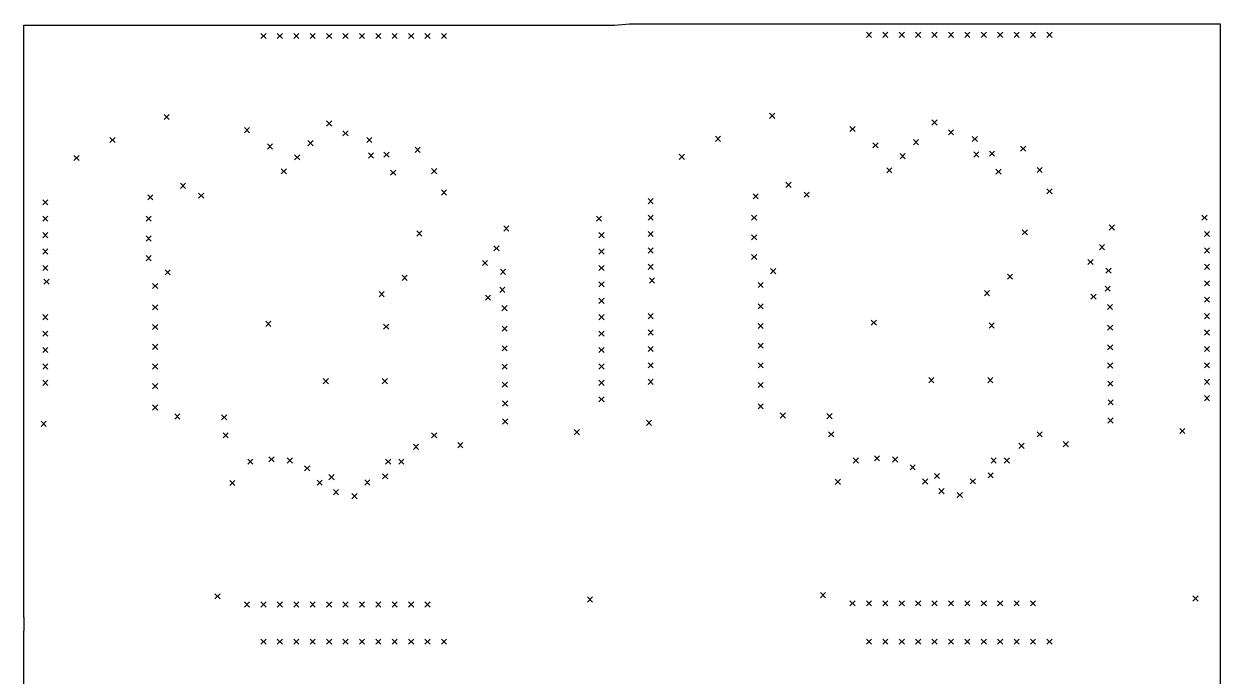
# Model space of a CAD drawing. Extents: x 3.71 to 7.38, y -5.34 to -1.36.
# Drawn here: x 3.73 to 7.375, y -3.349 to -1.362 of the extents above; entities that cross this region are included whole.
import ezdxf

# ---------------------------------------------------------------- set-up
doc = ezdxf.new("R2010")
doc.units = 0
doc.header["$MEASUREMENT"] = 0
doc.layers.add('BLACK', color=7, linetype='CONTINUOUS')

msp = doc.modelspace()

# ---------------------------------------------------------------- linework, layer by layer
at = {"layer": 'BLACK', "linetype": 'CONTINUOUS'}
for p, q in [((3.73, -3.1708), (3.73, -1.3658)), ((3.73, -1.3658), (5.53, -1.3658)), ((5.53, -1.3658), (5.575, -1.36244)), ((5.575, -1.36244), (7.375, -1.36244)), ((7.375, -1.36244), (7.375, -3.16744)), ((4.45213, -1.39137), (4.46787, -1.40712)), ((4.46787, -1.39137), (4.45213, -1.40712)), ((4.50213, -1.39137), (4.51787, -1.40712)), ((4.51787, -1.39137), (4.50213, -1.40712)), ((4.55213, -1.39137), (4.56787, -1.40712)), ((4.56787, -1.39137), (4.55213, -1.40712)), ((4.60213, -1.39137), (4.61787, -1.40712)), ((4.61787, -1.39137), (4.60213, -1.40712)), ((4.65213, -1.39137), (4.66787, -1.40712)), ((4.66787, -1.39137), (4.65213, -1.40712)), ((4.70213, -1.39137), (4.71787, -1.40712)), ((4.71787, -1.39137), (4.70213, -1.40712)), ((4.75213, -1.39137), (4.76787, -1.40712)), ((4.76787, -1.39137), (4.75213, -1.40712)), ((4.80213, -1.39137), (4.81787, -1.40712)), ((4.81787, -1.39137), (4.80213, -1.40712)), ((4.85213, -1.39137), (4.86787, -1.40712)), ((4.86787, -1.39137), (4.85213, -1.40712)), ((4.90213, -1.39137), (4.91787, -1.40712)), ((4.91787, -1.39137), (4.90213, -1.40712)), ((4.95213, -1.39137), (4.96787, -1.40712)), ((4.96787, -1.39137), (4.95213, -1.40712)), ((5.00213, -1.39137), (5.01787, -1.40712)), ((5.01787, -1.39137), (5.00213, -1.40712)), ((6.29713, -1.38801), (6.31287, -1.40375)), ((6.31287, -1.38801), (6.29713, -1.40375)), ((6.34713, -1.38801), (6.36287, -1.40375)), ((6.36287, -1.38801), (6.34713, -1.40375)), ((6.39713, -1.38801), (6.41287, -1.40375)), ((6.41287, -1.38801), (6.39713, -1.40375)), ((6.44713, -1.38801), (6.46287, -1.40375)), ((6.46287, -1.38801), (6.44713, -1.40375)), ((6.49713, -1.38801), (6.51287, -1.40375)), ((6.51287, -1.38801), (6.49713, -1.40375)), ((6.54713, -1.38801), (6.56287, -1.40375)), ((6.56287, -1.38801), (6.54713, -1.40375)), ((6.59713, -1.38801), (6.61287, -1.40375)), ((6.61287, -1.38801), (6.59713, -1.40375)), ((6.64713, -1.38801), (6.66287, -1.40375)), ((6.66287, -1.38801), (6.64713, -1.40375)), ((6.69713, -1.38801), (6.71287, -1.40375)), ((6.71287, -1.38801), (6.69713, -1.40375)), ((6.74713, -1.38801), (6.76287, -1.40375)), ((6.76287, -1.38801), (6.74713, -1.40375)), ((6.79713, -1.38801), (6.81287, -1.40375)), ((6.81287, -1.38801), (6.79713, -1.40375)), ((6.84713, -1.38801), (6.86287, -1.40375)), ((6.86287, -1.38801), (6.84713, -1.40375)), ((4.15713, -1.63793), (4.17287, -1.65368)), ((4.17287, -1.63793), (4.15713, -1.65368)), ((6.00213, -1.63456), (6.01787, -1.65031)), ((6.01787, -1.63456), (6.00213, -1.65031)), ((4.65213, -1.65793), (4.66787, -1.67368)), ((4.66787, -1.65793), (4.65213, -1.67368)), ((6.24713, -1.67456), (6.26287, -1.69031)), ((6.26287, -1.67456), (6.24713, -1.69031)), ((6.49713, -1.65456), (6.51287, -1.67031)), ((6.51287, -1.65456), (6.49713, -1.67031)), ((3.99213, -1.70793), (4.00787, -1.72368)), ((4.00787, -1.70793), (3.99213, -1.72368)), ((4.40213, -1.67793), (4.41787, -1.69368)), ((4.41787, -1.67793), (4.40213, -1.69368)), ((4.70213, -1.68793), (4.71787, -1.70368)), ((4.71787, -1.68793), (4.70213, -1.70368)), ((4.77459, -1.70833), (4.79033, -1.72408)), ((4.79033, -1.70833), (4.77459, -1.72408)), ((5.83713, -1.70456), (5.85287, -1.72031)), ((5.85287, -1.70456), (5.83713, -1.72031)), ((6.54713, -1.68456), (6.56287, -1.70031)), ((6.56287, -1.68456), (6.54713, -1.70031)), ((6.61959, -1.70496), (6.63533, -1.72071)), ((6.63533, -1.70496), (6.61959, -1.72071)), ((4.47213, -1.72793), (4.48787, -1.74368)), ((4.48787, -1.72793), (4.47213, -1.74368)), ((4.59539, -1.71799), (4.61114, -1.73374)), ((4.61114, -1.71799), (4.59539, -1.73374)), ((4.92213, -1.73793), (4.93787, -1.75368)), ((4.93787, -1.73793), (4.92213, -1.75368)), ((6.31713, -1.72456), (6.33287, -1.74031)), ((6.33287, -1.72456), (6.31713, -1.74031)), ((6.44039, -1.71463), (6.45614, -1.73037)), ((6.45614, -1.71463), (6.44039, -1.73037)), ((6.67213, -1.74956), (6.68787, -1.76531)), ((6.68787, -1.74956), (6.67213, -1.76531)), ((6.76713, -1.73456), (6.78287, -1.75031)), ((6.78287, -1.73456), (6.76713, -1.75031)), ((3.88213, -1.76293), (3.89787, -1.77868)), ((3.89787, -1.76293), (3.88213, -1.77868)), ((4.55467, -1.76089), (4.57041, -1.77663)), ((4.57041, -1.76089), (4.55467, -1.77663)), ((4.77963, -1.75543), (4.79537, -1.77118)), ((4.79537, -1.75543), (4.77963, -1.77118)), ((4.82713, -1.75293), (4.84287, -1.76868)), ((4.84287, -1.75293), (4.82713, -1.76868)), ((5.72713, -1.75956), (5.74287, -1.77531)), ((5.74287, -1.75956), (5.72713, -1.77531)), ((6.39967, -1.75752), (6.41541, -1.77327)), ((6.41541, -1.75752), (6.39967, -1.77327)), ((6.62463, -1.75206), (6.64037, -1.76781)), ((6.64037, -1.75206), (6.62463, -1.76781)), ((4.51409, -1.8037), (4.52984, -1.81945)), ((4.52984, -1.8037), (4.51409, -1.81945)), ((4.84708, -1.80781), (4.86283, -1.82356)), ((4.86283, -1.80781), (4.84708, -1.82356)), ((4.97213, -1.80293), (4.98787, -1.81868)), ((4.98787, -1.80293), (4.97213, -1.81868)), ((6.35909, -1.80033), (6.37484, -1.81608)), ((6.37484, -1.80033), (6.35909, -1.81608)), ((6.69208, -1.80445), (6.70783, -1.82019)), ((6.70783, -1.80445), (6.69208, -1.82019)), ((6.81713, -1.79956), (6.83287, -1.81531)), ((6.83287, -1.79956), (6.81713, -1.81531)), ((4.20713, -1.84793), (4.22287, -1.86368)), ((4.22287, -1.84793), (4.20713, -1.86368)), ((6.05213, -1.84456), (6.06787, -1.86031)), ((6.06787, -1.84456), (6.05213, -1.86031)), ((4.10713, -1.88293), (4.12287, -1.89868)), ((4.12287, -1.88293), (4.10713, -1.89868)), ((4.26213, -1.87793), (4.27787, -1.89368)), ((4.27787, -1.87793), (4.26213, -1.89368)), ((5.00213, -1.86793), (5.01787, -1.88368)), ((5.01787, -1.86793), (5.00213, -1.88368)), ((5.63213, -1.89456), (5.64787, -1.91031)), ((5.64787, -1.89456), (5.63213, -1.91031)), ((5.95213, -1.87956), (5.96787, -1.89531)), ((5.96787, -1.87956), (5.95213, -1.89531)), ((6.10713, -1.87456), (6.12287, -1.89031)), ((6.12287, -1.87456), (6.10713, -1.89031)), ((6.84713, -1.86456), (6.86287, -1.88031)), ((6.86287, -1.86456), (6.84713, -1.88031)), ((3.78713, -1.89793), (3.80287, -1.91368)), ((3.80287, -1.89793), (3.78713, -1.91368)), ((3.78713, -1.94793), (3.80287, -1.96368)), ((3.80287, -1.94793), (3.78713, -1.96368)), ((4.10213, -1.94793), (4.11787, -1.96368)), ((4.11787, -1.94793), (4.10213, -1.96368)), ((5.47459, -1.94793), (5.49033, -1.96368)), ((5.49033, -1.94793), (5.47459, -1.96368)), ((5.63213, -1.94456), (5.64787, -1.96031)), ((5.64787, -1.94456), (5.63213, -1.96031)), ((5.94713, -1.94456), (5.96287, -1.96031)), ((5.96287, -1.94456), (5.94713, -1.96031)), ((7.31959, -1.94456), (7.33533, -1.96031)), ((7.33533, -1.94456), (7.31959, -1.96031)), ((3.78713, -1.99793), (3.80287, -2.01368)), ((3.80287, -1.99793), (3.78713, -2.01368)), ((4.92713, -1.99293), (4.94287, -2.00868)), ((4.94287, -1.99293), (4.92713, -2.00868)), ((5.19213, -1.97793), (5.20787, -1.99368)), ((5.20787, -1.97793), (5.19213, -1.99368)), ((5.48213, -1.99793), (5.49787, -2.01368)), ((5.49787, -1.99793), (5.48213, -2.01368)), ((5.63213, -1.99456), (5.64787, -2.01031)), ((5.64787, -1.99456), (5.63213, -2.01031)), ((5.94713, -2.00456), (5.96287, -2.02031)), ((5.96287, -2.00456), (5.94713, -2.02031)), ((6.77213, -1.98956), (6.78787, -2.00531)), ((6.78787, -1.98956), (6.77213, -2.00531)), ((7.03713, -1.97456), (7.05287, -1.99031)), ((7.05287, -1.97456), (7.03713, -1.99031)), ((7.32713, -1.99456), (7.34287, -2.01031)), ((7.34287, -1.99456), (7.32713, -2.01031)), ((4.10213, -2.00793), (4.11787, -2.02368)), ((4.11787, -2.00793), (4.10213, -2.02368)), ((5.16213, -2.03793), (5.17787, -2.05368)), ((5.17787, -2.03793), (5.16213, -2.05368)), ((7.00713, -2.03456), (7.02287, -2.05031)), ((7.02287, -2.03456), (7.00713, -2.05031)), ((3.78713, -2.04793), (3.80287, -2.06368)), ((3.80287, -2.04793), (3.78713, -2.06368)), ((4.10213, -2.06797), (4.11787, -2.08371)), ((4.11787, -2.06797), (4.10213, -2.08371)), ((5.48213, -2.04793), (5.49787, -2.06368)), ((5.49787, -2.04793), (5.48213, -2.06368)), ((5.63213, -2.04456), (5.64787, -2.06031)), ((5.64787, -2.04456), (5.63213, -2.06031)), ((5.94713, -2.0646), (5.96287, -2.08035)), ((5.96287, -2.0646), (5.94713, -2.08035)), ((7.32713, -2.04456), (7.34287, -2.06031)), ((7.34287, -2.04456), (7.32713, -2.06031)), ((3.78713, -2.09793), (3.80287, -2.11368)), ((3.80287, -2.09793), (3.78713, -2.11368)), ((4.16015, -2.11123), (4.1759, -2.12698)), ((4.1759, -2.11123), (4.16015, -2.12698)), ((5.12713, -2.08293), (5.14287, -2.09868)), ((5.14287, -2.08293), (5.12713, -2.09868)), ((5.18213, -2.1095), (5.19787, -2.12525)), ((5.19787, -2.1095), (5.18213, -2.12525)), ((5.48213, -2.09793), (5.49787, -2.11368)), ((5.49787, -2.09793), (5.48213, -2.11368)), ((5.63213, -2.09456), (5.64787, -2.11031)), ((5.64787, -2.09456), (5.63213, -2.11031)), ((6.00515, -2.10787), (6.0209, -2.12362)), ((6.0209, -2.10787), (6.00515, -2.12362)), ((6.97213, -2.07956), (6.98787, -2.09531)), ((6.98787, -2.07956), (6.97213, -2.09531)), ((7.02713, -2.10614), (7.04287, -2.12188)), ((7.04287, -2.10614), (7.02713, -2.12188)), ((7.32713, -2.09456), (7.34287, -2.11031)), ((7.34287, -2.09456), (7.32713, -2.11031)), ((3.7908, -2.13964), (3.80654, -2.15539)), ((3.80654, -2.13964), (3.7908, -2.15539)), ((4.88213, -2.12793), (4.89787, -2.14368)), ((4.89787, -2.12793), (4.88213, -2.14368)), ((5.48213, -2.14793), (5.49787, -2.16368)), ((5.49787, -2.14793), (5.48213, -2.16368)), ((5.6358, -2.13627), (5.65154, -2.15202)), ((5.65154, -2.13627), (5.6358, -2.15202)), ((5.96713, -2.14956), (5.98287, -2.16531)), ((5.98287, -2.14956), (5.96713, -2.16531)), ((6.72713, -2.12456), (6.74287, -2.14031)), ((6.74287, -2.12456), (6.72713, -2.14031)), ((7.32713, -2.14456), (7.34287, -2.16031)), ((7.34287, -2.14456), (7.32713, -2.16031)), ((4.12213, -2.15293), (4.13787, -2.16868)), ((4.13787, -2.15293), (4.12213, -2.16868)), ((4.81213, -2.17793), (4.82787, -2.19368)), ((4.82787, -2.17793), (4.81213, -2.19368)), ((5.17974, -2.16458), (5.19549, -2.18033)), ((5.19549, -2.16458), (5.17974, -2.18033)), ((6.65713, -2.17456), (6.67287, -2.19031)), ((6.67287, -2.17456), (6.65713, -2.19031)), ((6.9815, -2.18519), (6.99724, -2.20094)), ((6.99724, -2.18519), (6.9815, -2.20094)), ((7.02474, -2.16122), (7.04049, -2.17696)), ((7.04049, -2.16122), (7.02474, -2.17696)), ((4.12213, -2.21793), (4.13787, -2.23368)), ((4.13787, -2.21793), (4.12213, -2.23368)), ((5.1365, -2.18856), (5.15224, -2.20431)), ((5.15224, -2.18856), (5.1365, -2.20431)), ((5.18682, -2.22039), (5.20257, -2.23614)), ((5.20257, -2.22039), (5.18682, -2.23614)), ((5.48213, -2.19793), (5.49787, -2.21368)), ((5.49787, -2.19793), (5.48213, -2.21368)), ((5.96713, -2.21456), (5.98287, -2.23031)), ((5.98287, -2.21456), (5.96713, -2.23031)), ((7.03182, -2.21702), (7.04757, -2.23277)), ((7.04757, -2.21702), (7.03182, -2.23277)), ((7.32713, -2.19456), (7.34287, -2.21031)), ((7.34287, -2.19456), (7.32713, -2.21031)), ((3.78713, -2.24793), (3.80287, -2.26368)), ((3.80287, -2.24793), (3.78713, -2.26368)), ((5.48213, -2.24793), (5.49787, -2.26368)), ((5.49787, -2.24793), (5.48213, -2.26368)), ((5.63213, -2.24456), (5.64787, -2.26031)), ((5.64787, -2.24456), (5.63213, -2.26031)), ((7.32713, -2.24456), (7.34287, -2.26031)), ((7.34287, -2.24456), (7.32713, -2.26031)), ((4.12213, -2.27793), (4.13787, -2.29368)), ((4.13787, -2.27793), (4.12213, -2.29368)), ((4.46713, -2.26793), (4.48287, -2.28368)), ((4.48287, -2.26793), (4.46713, -2.28368)), ((4.82587, -2.27667), (4.84161, -2.29242)), ((4.84161, -2.27667), (4.82587, -2.29242)), ((5.18713, -2.28293), (5.20287, -2.29868)), ((5.20287, -2.28293), (5.18713, -2.29868)), ((5.63213, -2.29456), (5.64787, -2.31031)), ((5.64787, -2.29456), (5.63213, -2.31031)), ((5.96713, -2.27456), (5.98287, -2.29031)), ((5.98287, -2.27456), (5.96713, -2.29031)), ((6.31213, -2.26456), (6.32787, -2.28031)), ((6.32787, -2.26456), (6.31213, -2.28031)), ((6.67087, -2.2733), (6.68661, -2.28905)), ((6.68661, -2.2733), (6.67087, -2.28905)), ((7.03213, -2.27956), (7.04787, -2.29531)), ((7.04787, -2.27956), (7.03213, -2.29531)), ((7.32713, -2.29456), (7.34287, -2.31031)), ((7.34287, -2.29456), (7.32713, -2.31031)), ((3.78713, -2.29793), (3.80287, -2.31368)), ((3.80287, -2.29793), (3.78713, -2.31368)), ((5.48213, -2.29793), (5.49787, -2.31368)), ((5.49787, -2.29793), (5.48213, -2.31368)), ((3.78713, -2.34793), (3.80287, -2.36368)), ((3.80287, -2.34793), (3.78713, -2.36368)), ((4.12213, -2.33793), (4.13787, -2.35368)), ((4.13787, -2.33793), (4.12213, -2.35368)), ((5.18713, -2.34293), (5.20287, -2.35868)), ((5.20287, -2.34293), (5.18713, -2.35868)), ((5.48213, -2.34793), (5.49787, -2.36368)), ((5.49787, -2.34793), (5.48213, -2.36368)), ((5.63213, -2.34456), (5.64787, -2.36031)), ((5.64787, -2.34456), (5.63213, -2.36031)), ((5.96713, -2.33456), (5.98287, -2.35031)), ((5.98287, -2.33456), (5.96713, -2.35031)), ((7.03213, -2.33956), (7.04787, -2.35531)), ((7.04787, -2.33956), (7.03213, -2.35531)), ((7.32713, -2.34456), (7.34287, -2.36031)), ((7.34287, -2.34456), (7.32713, -2.36031)), ((3.78713, -2.39793), (3.80287, -2.41368)), ((3.80287, -2.39793), (3.78713, -2.41368)), ((4.12213, -2.39793), (4.13787, -2.41368)), ((4.13787, -2.39793), (4.12213, -2.41368)), ((5.18718, -2.3985), (5.20292, -2.41425)), ((5.20292, -2.3985), (5.18718, -2.41425)), ((5.48213, -2.39793), (5.49787, -2.41368)), ((5.49787, -2.39793), (5.48213, -2.41368)), ((5.63213, -2.39456), (5.64787, -2.41031)), ((5.64787, -2.39456), (5.63213, -2.41031)), ((5.96713, -2.39456), (5.98287, -2.41031)), ((5.98287, -2.39456), (5.96713, -2.41031)), ((7.03218, -2.39513), (7.04792, -2.41088)), ((7.04792, -2.39513), (7.03218, -2.41088)), ((7.32713, -2.39456), (7.34287, -2.41031)), ((7.34287, -2.39456), (7.32713, -2.41031)), ((6.48713, -2.43956), (6.50287, -2.45531)), ((6.50287, -2.43956), (6.48713, -2.45531)), ((6.66713, -2.43956), (6.68287, -2.45531)), ((6.68287, -2.43956), (6.66713, -2.45531)), ((3.78713, -2.44793), (3.80287, -2.46368)), ((3.80287, -2.44793), (3.78713, -2.46368)), ((4.12213, -2.45793), (4.13787, -2.47368)), ((4.13787, -2.45793), (4.12213, -2.47368)), ((4.64213, -2.44293), (4.65787, -2.45868)), ((4.65787, -2.44293), (4.64213, -2.45868)), ((4.82213, -2.44293), (4.83787, -2.45868)), ((4.83787, -2.44293), (4.82213, -2.45868)), ((5.18769, -2.45358), (5.20344, -2.46932)), ((5.20344, -2.45358), (5.18769, -2.46932)), ((5.48213, -2.44793), (5.49787, -2.46368)), ((5.49787, -2.44793), (5.48213, -2.46368)), ((5.63213, -2.44456), (5.64787, -2.46031)), ((5.64787, -2.44456), (5.63213, -2.46031)), ((5.96713, -2.45456), (5.98287, -2.47031)), ((5.98287, -2.45456), (5.96713, -2.47031)), ((7.03269, -2.45021), (7.04844, -2.46596)), ((7.04844, -2.45021), (7.03269, -2.46596)), ((7.32713, -2.44456), (7.34287, -2.46031)), ((7.34287, -2.44456), (7.32713, -2.46031)), ((5.18878, -2.51062), (5.20453, -2.52637)), ((5.20453, -2.51062), (5.18878, -2.52637)), ((5.48213, -2.49793), (5.49787, -2.51368)), ((5.49787, -2.49793), (5.48213, -2.51368)), ((7.03378, -2.50726), (7.04953, -2.52301)), ((7.04953, -2.50726), (7.03378, -2.52301)), ((7.32713, -2.49456), (7.34287, -2.51031)), ((7.34287, -2.49456), (7.32713, -2.51031)), ((4.12213, -2.52293), (4.13787, -2.53868)), ((4.13787, -2.52293), (4.12213, -2.53868)), ((4.18959, -2.55047), (4.20533, -2.56621)), ((4.20533, -2.55047), (4.18959, -2.56621)), ((5.96713, -2.51956), (5.98287, -2.53531)), ((5.98287, -2.51956), (5.96713, -2.53531)), ((6.03459, -2.5471), (6.05033, -2.56285)), ((6.05033, -2.5471), (6.03459, -2.56285)), ((6.17713, -2.54956), (6.19287, -2.56531)), ((6.19287, -2.54956), (6.17713, -2.56531)), ((3.78213, -2.57293), (3.79787, -2.58868)), ((3.79787, -2.57293), (3.78213, -2.58868)), ((4.33213, -2.55293), (4.34787, -2.56868)), ((4.34787, -2.55293), (4.33213, -2.56868)), ((5.1884, -2.5657), (5.20415, -2.58145)), ((5.20415, -2.5657), (5.1884, -2.58145)), ((5.62713, -2.56956), (5.64287, -2.58531)), ((5.64287, -2.56956), (5.62713, -2.58531)), ((7.0334, -2.56234), (7.04915, -2.57808)), ((7.04915, -2.56234), (7.0334, -2.57808)), ((4.33713, -2.60793), (4.35287, -2.62368)), ((4.35287, -2.60793), (4.33713, -2.62368)), ((4.97213, -2.60793), (4.98787, -2.62368)), ((4.98787, -2.60793), (4.97213, -2.62368)), ((5.40713, -2.59793), (5.42287, -2.61368)), ((5.42287, -2.59793), (5.40713, -2.61368)), ((6.18213, -2.60456), (6.19787, -2.62031)), ((6.19787, -2.60456), (6.18213, -2.62031)), ((6.81713, -2.60456), (6.83287, -2.62031)), ((6.83287, -2.60456), (6.81713, -2.62031)), ((7.25213, -2.59456), (7.26787, -2.61031)), ((7.26787, -2.59456), (7.25213, -2.61031)), ((4.91713, -2.64293), (4.93287, -2.65868)), ((4.93287, -2.64293), (4.91713, -2.65868)), ((5.05213, -2.63793), (5.06787, -2.65368)), ((5.06787, -2.63793), (5.05213, -2.65368)), ((6.76213, -2.63956), (6.77787, -2.65531)), ((6.77787, -2.63956), (6.76213, -2.65531)), ((6.89713, -2.63456), (6.91287, -2.65031)), ((6.91287, -2.63456), (6.89713, -2.65031)), ((4.41213, -2.68793), (4.42787, -2.70368)), ((4.42787, -2.68793), (4.41213, -2.70368)), ((4.47662, -2.68101), (4.49237, -2.69675)), ((4.49237, -2.68101), (4.47662, -2.69675)), ((4.5322, -2.68462), (4.54795, -2.70037)), ((4.54795, -2.68462), (4.5322, -2.70037)), ((4.83213, -2.68793), (4.84787, -2.70368)), ((4.84787, -2.68793), (4.83213, -2.70368)), ((4.87213, -2.68793), (4.88787, -2.70368)), ((4.88787, -2.68793), (4.87213, -2.70368)), ((6.25713, -2.68456), (6.27287, -2.70031)), ((6.27287, -2.68456), (6.25713, -2.70031)), ((6.32162, -2.67764), (6.33737, -2.69339)), ((6.33737, -2.67764), (6.32162, -2.69339)), ((6.3772, -2.68125), (6.39295, -2.697)), ((6.39295, -2.68125), (6.3772, -2.697)), ((6.67713, -2.68456), (6.69287, -2.70031)), ((6.69287, -2.68456), (6.67713, -2.70031)), ((6.71713, -2.68456), (6.73287, -2.70031)), ((6.73287, -2.68456), (6.71713, -2.70031)), ((4.58542, -2.70843), (4.60116, -2.72418)), ((4.60116, -2.70843), (4.58542, -2.72418)), ((4.82283, -2.73274), (4.83858, -2.74848)), ((4.83858, -2.73274), (4.82283, -2.74848)), ((6.43042, -2.70507), (6.44616, -2.72081)), ((6.44616, -2.70507), (6.43042, -2.72081)), ((6.50428, -2.73184), (6.52003, -2.74759)), ((6.52003, -2.73184), (6.50428, -2.74759)), ((6.66783, -2.72937), (6.68358, -2.74512)), ((6.68358, -2.72937), (6.66783, -2.74512)), ((4.35713, -2.75293), (4.37287, -2.76868)), ((4.37287, -2.75293), (4.35713, -2.76868)), ((4.62356, -2.75175), (4.63931, -2.7675)), ((4.63931, -2.75175), (4.62356, -2.7675)), ((4.65928, -2.73521), (4.67503, -2.75096)), ((4.67503, -2.73521), (4.65928, -2.75096)), ((4.76872, -2.75138), (4.78447, -2.76713)), ((4.78447, -2.75138), (4.76872, -2.76713)), ((6.20213, -2.74956), (6.21787, -2.76531)), ((6.21787, -2.74956), (6.20213, -2.76531)), ((6.46856, -2.74839), (6.48431, -2.76413)), ((6.48431, -2.74839), (6.46856, -2.76413)), ((6.61372, -2.74802), (6.62947, -2.76377)), ((6.62947, -2.74802), (6.61372, -2.76377)), ((4.67308, -2.78096), (4.68882, -2.79671)), ((4.68882, -2.78096), (4.67308, -2.79671)), ((4.72935, -2.79295), (4.7451, -2.8087)), ((4.7451, -2.79295), (4.72935, -2.8087)), ((6.51808, -2.77759), (6.53382, -2.79334)), ((6.53382, -2.77759), (6.51808, -2.79334)), ((6.57435, -2.78958), (6.5901, -2.80533)), ((6.5901, -2.78958), (6.57435, -2.80533)), ((4.31213, -3.09793), (4.32787, -3.11368)), ((4.32787, -3.09793), (4.31213, -3.11368)), ((6.15713, -3.09456), (6.17287, -3.11031)), ((6.17287, -3.09456), (6.15713, -3.11031)), ((4.40213, -3.12293), (4.41787, -3.13868)), ((4.41787, -3.12293), (4.40213, -3.13868)), ((4.45213, -3.12293), (4.46787, -3.13868)), ((4.46787, -3.12293), (4.45213, -3.13868)), ((4.50213, -3.12293), (4.51787, -3.13868)), ((4.51787, -3.12293), (4.50213, -3.13868)), ((4.55213, -3.12293), (4.56787, -3.13868)), ((4.56787, -3.12293), (4.55213, -3.13868)), ((4.60213, -3.12293), (4.61787, -3.13868)), ((4.61787, -3.12293), (4.60213, -3.13868)), ((4.65213, -3.12293), (4.66787, -3.13868)), ((4.66787, -3.12293), (4.65213, -3.13868)), ((4.70213, -3.12293), (4.71787, -3.13868)), ((4.71787, -3.12293), (4.70213, -3.13868)), ((4.75213, -3.12293), (4.76787, -3.13868)), ((4.76787, -3.12293), (4.75213, -3.13868)), ((4.80213, -3.12293), (4.81787, -3.13868)), ((4.81787, -3.12293), (4.80213, -3.13868)), ((4.85213, -3.12293), (4.86787, -3.13868)), ((4.86787, -3.12293), (4.85213, -3.13868)), ((4.90213, -3.12293), (4.91787, -3.13868)), ((4.91787, -3.12293), (4.90213, -3.13868)), ((4.95213, -3.12293), (4.96787, -3.13868)), ((4.96787, -3.12293), (4.95213, -3.13868)), ((5.44713, -3.10793), (5.46287, -3.12368)), ((5.46287, -3.10793), (5.44713, -3.12368)), ((6.24713, -3.11956), (6.26287, -3.13531)), ((6.26287, -3.11956), (6.24713, -3.13531)), ((6.29713, -3.11956), (6.31287, -3.13531)), ((6.31287, -3.11956), (6.29713, -3.13531)), ((6.34713, -3.11956), (6.36287, -3.13531)), ((6.36287, -3.11956), (6.34713, -3.13531)), ((6.39713, -3.11956), (6.41287, -3.13531)), ((6.41287, -3.11956), (6.39713, -3.13531)), ((6.44713, -3.11956), (6.46287, -3.13531)), ((6.46287, -3.11956), (6.44713, -3.13531)), ((6.49713, -3.11956), (6.51287, -3.13531)), ((6.51287, -3.11956), (6.49713, -3.13531)), ((6.54713, -3.11956), (6.56287, -3.13531)), ((6.56287, -3.11956), (6.54713, -3.13531)), ((6.59713, -3.11956), (6.61287, -3.13531)), ((6.61287, -3.11956), (6.59713, -3.13531)), ((6.64713, -3.11956), (6.66287, -3.13531)), ((6.66287, -3.11956), (6.64713, -3.13531)), ((6.69713, -3.11956), (6.71287, -3.13531)), ((6.71287, -3.11956), (6.69713, -3.13531)), ((6.74713, -3.11956), (6.76287, -3.13531)), ((6.76287, -3.11956), (6.74713, -3.13531)), ((6.79713, -3.11956), (6.81287, -3.13531)), ((6.81287, -3.11956), (6.79713, -3.13531)), ((7.29213, -3.10456), (7.30787, -3.12031)), ((7.30787, -3.10456), (7.29213, -3.12031)), ((3.73, -3.1708), (3.73, -3.2108)), ((7.375, -3.16744), (7.375, -3.2108)), ((3.73, -5.0158), (3.73, -3.2108)), ((4.45213, -3.23637), (4.46787, -3.25212)), ((4.46787, -3.23637), (4.45213, -3.25212)), ((4.50213, -3.23637), (4.51787, -3.25212)), ((4.51787, -3.23637), (4.50213, -3.25212)), ((4.55213, -3.23637), (4.56787, -3.25212)), ((4.56787, -3.23637), (4.55213, -3.25212)), ((4.60213, -3.23637), (4.61787, -3.25212)), ((4.61787, -3.23637), (4.60213, -3.25212)), ((4.65213, -3.23637), (4.66787, -3.25212)), ((4.66787, -3.23637), (4.65213, -3.25212)), ((4.70213, -3.23637), (4.71787, -3.25212)), ((4.71787, -3.23637), (4.70213, -3.25212)), ((4.75213, -3.23637), (4.76787, -3.25212)), ((4.76787, -3.23637), (4.75213, -3.25212)), ((4.80213, -3.23637), (4.81787, -3.25212)), ((4.81787, -3.23637), (4.80213, -3.25212)), ((4.85213, -3.23637), (4.86787, -3.25212)), ((4.86787, -3.23637), (4.85213, -3.25212)), ((4.90213, -3.23637), (4.91787, -3.25212)), ((4.91787, -3.23637), (4.90213, -3.25212)), ((4.95213, -3.23637), (4.96787, -3.25212)), ((4.96787, -3.23637), (4.95213, -3.25212)), ((5.00213, -3.23637), (5.01787, -3.25212)), ((5.01787, -3.23637), (5.00213, -3.25212)), ((6.29713, -3.23637), (6.31287, -3.25212)), ((6.31287, -3.23637), (6.29713, -3.25212)), ((6.34713, -3.23637), (6.36287, -3.25212)), ((6.36287, -3.23637), (6.34713, -3.25212)), ((6.39713, -3.23637), (6.41287, -3.25212)), ((6.41287, -3.23637), (6.39713, -3.25212)), ((6.44713, -3.23637), (6.46287, -3.25212)), ((6.46287, -3.23637), (6.44713, -3.25212)), ((6.49713, -3.23637), (6.51287, -3.25212)), ((6.51287, -3.23637), (6.49713, -3.25212)), ((6.54713, -3.23637), (6.56287, -3.25212)), ((6.56287, -3.23637), (6.54713, -3.25212)), ((6.59713, -3.23637), (6.61287, -3.25212)), ((6.61287, -3.23637), (6.59713, -3.25212)), ((6.64713, -3.23637), (6.66287, -3.25212)), ((6.66287, -3.23637), (6.64713, -3.25212)), ((6.69713, -3.23637), (6.71287, -3.25212)), ((6.71287, -3.23637), (6.69713, -3.25212)), ((6.74713, -3.23637), (6.76287, -3.25212)), ((6.76287, -3.23637), (6.74713, -3.25212)), ((6.79713, -3.23637), (6.81287, -3.25212)), ((6.81287, -3.23637), (6.79713, -3.25212)), ((6.84713, -3.23637), (6.86287, -3.25212)), ((6.86287, -3.23637), (6.84713, -3.25212)), ((7.375, -3.2108), (7.375, -5.0158))]:
    msp.add_line(p, q, dxfattribs=at)

doc.saveas('drawing.dxf')
